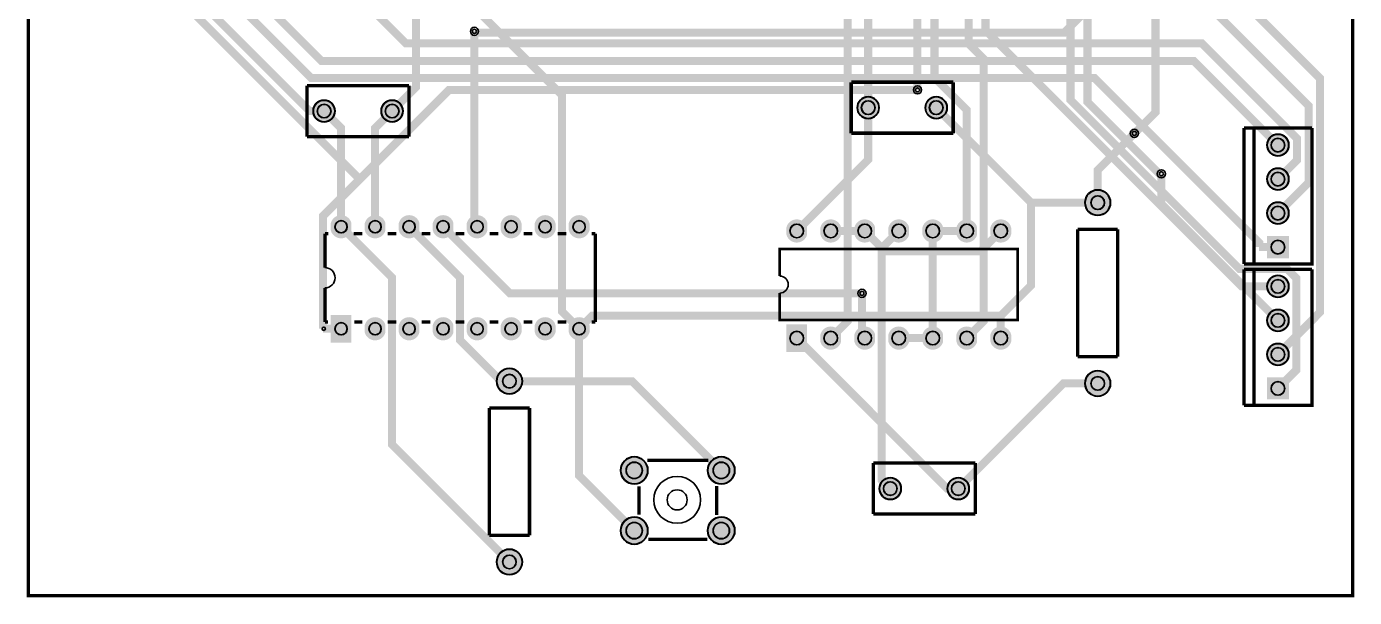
# Model space of a CAD drawing. Header units: millimetres. Extents: x 2 to 101, y -58 to 118.
# Drawn here: x 1.5 to 100.7, y -57.5 to -14.9 of the extents above; entities that cross this region are included whole.
import ezdxf

# ---------------------------------------------------------------- set-up
doc = ezdxf.new("R2010")
doc.units = ezdxf.units.MM
for name, color, linetype, true_color in [('BoardOutLine', 7, 'Continuous', 0xff00ff), ('BottomLayer', 7, 'Continuous', 0x0000ff), ('BottomSolderMaskLayer', 7, 'Continuous', 0xaa00ff), ('Hole', 7, 'Continuous', 0x222222), ('Multi-Layer', 7, 'Continuous', 0xc0c0c0), ('TopLayer', 7, 'Continuous', 0xff0000), ('TopSilkLayer', 7, 'Continuous', 0xffcc00), ('TopSolderMaskLayer', 7, 'Continuous', 0x800080)]:
    doc.layers.add(name, color=color, linetype=linetype, true_color=true_color)

msp = doc.modelspace()

# ---------------------------------------------------------------- hatches: boundary and pattern name
at = {"layer": 'BottomSolderMaskLayer'}
for points in [[(22.924, -21.209, 1), (24.574, -21.209, 1)], [(28.004, -21.209, 1), (29.654, -21.209, 1)], [(63.564, -20.955, 1), (65.214, -20.955, 1)], [(68.644, -20.955, 1), (70.294, -20.955, 1)], [(94.171, -23.749, 1), (95.821, -23.749, 1)], [(94.171, -26.289, 1), (95.821, -26.289, 1)], [(80.569, -28.048, 1), (82.499, -28.048, 1)], [(94.171, -28.829, 1), (95.821, -28.829, 1)], [(25.794, -30.103, -0.785398), (24.244, -30.103), (24.244, -29.587, -0.785398), (25.794, -29.587)], [(28.334, -30.103, -0.785398), (26.784, -30.103), (26.784, -29.587, -0.785398), (28.334, -29.587)], [(30.874, -30.103, -0.785398), (29.324, -30.103), (29.324, -29.587, -0.785398), (30.874, -29.587)], [(33.414, -30.103, -0.785398), (31.864, -30.103), (31.864, -29.587, -0.785398), (33.414, -29.587)], [(35.954, -30.103, -0.785398), (34.404, -30.103), (34.404, -29.587, -0.785398), (35.954, -29.587)], [(38.494, -30.103, -0.785398), (36.944, -30.103), (36.944, -29.587, -0.785398), (38.494, -29.587)], [(41.034, -30.103, -0.785398), (39.484, -30.103), (39.484, -29.587, -0.785398), (41.034, -29.587)], [(43.574, -30.103, -0.785398), (42.024, -30.103), (42.024, -29.587, -0.785398), (43.574, -29.587)], [(59.83, -30.421, -0.785398), (58.28, -30.421), (58.28, -29.905, -0.785398), (59.83, -29.905)], [(62.37, -30.421, -0.785398), (60.82, -30.421), (60.82, -29.905, -0.785398), (62.37, -29.905)], [(64.91, -30.421, -0.785398), (63.36, -30.421), (63.36, -29.905, -0.785398), (64.91, -29.905)], [(67.45, -30.421, -0.785398), (65.9, -30.421), (65.9, -29.905, -0.785398), (67.45, -29.905)], [(69.99, -30.421, -0.785398), (68.44, -30.421), (68.44, -29.905, -0.785398), (69.99, -29.905)], [(72.53, -30.421, -0.785398), (70.98, -30.421), (70.98, -29.905, -0.785398), (72.53, -29.905)], [(75.07, -30.421, -0.785398), (73.52, -30.421), (73.52, -29.905, -0.785398), (75.07, -29.905)], [(94.171, -32.194), (94.171, -30.544), (95.821, -30.544), (95.821, -32.194)], [(94.171, -34.3, 1), (95.821, -34.3, 1)], [(24.25, -38.499), (24.25, -36.431), (25.788, -36.431), (25.788, -38.499)], [(28.334, -37.723, -0.785398), (26.784, -37.723), (26.784, -37.207, -0.785398), (28.334, -37.207)], [(30.874, -37.723, -0.785398), (29.324, -37.723), (29.324, -37.207, -0.785398), (30.874, -37.207)], [(33.414, -37.723, -0.785398), (31.864, -37.723), (31.864, -37.207, -0.785398), (33.414, -37.207)], [(35.954, -37.723, -0.785398), (34.404, -37.723), (34.404, -37.207, -0.785398), (35.954, -37.207)], [(38.494, -37.723, -0.785398), (36.944, -37.723), (36.944, -37.207, -0.785398), (38.494, -37.207)], [(41.034, -37.723, -0.785398), (39.484, -37.723), (39.484, -37.207, -0.785398), (41.034, -37.207)], [(43.574, -37.723, -0.785398), (42.024, -37.723), (42.024, -37.207, -0.785398), (43.574, -37.207)], [(94.171, -36.84, 1), (95.821, -36.84, 1)], [(58.286, -39.197), (58.286, -37.129), (59.824, -37.129), (59.824, -39.197)], [(62.37, -38.421, -0.785398), (60.82, -38.421), (60.82, -37.905, -0.785398), (62.37, -37.905)], [(64.91, -38.421, -0.785398), (63.36, -38.421), (63.36, -37.905, -0.785398), (64.91, -37.905)], [(67.45, -38.421, -0.785398), (65.9, -38.421), (65.9, -37.905, -0.785398), (67.45, -37.905)], [(69.99, -38.421, -0.785398), (68.44, -38.421), (68.44, -37.905, -0.785398), (69.99, -37.905)], [(72.53, -38.421, -0.785398), (70.98, -38.421), (70.98, -37.905, -0.785398), (72.53, -37.905)], [(75.07, -38.421, -0.785398), (73.52, -38.421), (73.52, -37.905, -0.785398), (75.07, -37.905)], [(94.171, -39.38, 1), (95.821, -39.38, 1)], [(36.627, -41.383, 1), (38.557, -41.383, 1)], [(80.569, -41.548, 1), (82.499, -41.548, 1)], [(94.171, -42.745), (94.171, -41.095), (95.821, -41.095), (95.821, -42.745)], [(45.891, -48.042, 1), (47.942, -48.042, 1)], [(52.391, -48.042, 1), (54.442, -48.042, 1)], [(65.215, -49.403, 1), (66.865, -49.403, 1)], [(70.295, -49.403, 1), (71.945, -49.403, 1)], [(45.891, -52.541, 1), (47.942, -52.541, 1)], [(52.391, -52.541, 1), (54.442, -52.541, 1)], [(36.627, -54.883, 1), (38.557, -54.883, 1)]]:
    msp.add_hatch(color=256, dxfattribs=at).paths.add_polyline_path(points)
at = {"layer": 'Multi-Layer'}
for points in [[(22.949, -21.209, 1), (24.549, -21.209, 1)], [(28.029, -21.209, 1), (29.629, -21.209, 1)], [(63.589, -20.955, 1), (65.189, -20.955, 1)], [(68.669, -20.955, 1), (70.269, -20.955, 1)], [(94.196, -23.749, 1), (95.796, -23.749, 1)], [(94.196, -26.289, 1), (95.796, -26.289, 1)], [(80.594, -28.048, 1), (82.474, -28.048, 1)], [(94.196, -28.829, 1), (95.796, -28.829, 1)], [(25.769, -30.095, -0.785398), (24.269, -30.095), (24.269, -29.595, -0.785398), (25.769, -29.595)], [(28.309, -30.095, -0.785398), (26.809, -30.095), (26.809, -29.595, -0.785398), (28.309, -29.595)], [(30.849, -30.095, -0.785398), (29.349, -30.095), (29.349, -29.595, -0.785398), (30.849, -29.595)], [(33.389, -30.095, -0.785398), (31.889, -30.095), (31.889, -29.595, -0.785398), (33.389, -29.595)], [(35.929, -30.095, -0.785398), (34.429, -30.095), (34.429, -29.595, -0.785398), (35.929, -29.595)], [(38.469, -30.095, -0.785398), (36.969, -30.095), (36.969, -29.595, -0.785398), (38.469, -29.595)], [(41.009, -30.095, -0.785398), (39.509, -30.095), (39.509, -29.595, -0.785398), (41.009, -29.595)], [(43.549, -30.095, -0.785398), (42.049, -30.095), (42.049, -29.595, -0.785398), (43.549, -29.595)], [(59.805, -30.413, -0.785398), (58.305, -30.413), (58.305, -29.913, -0.785398), (59.805, -29.913)], [(62.345, -30.413, -0.785398), (60.845, -30.413), (60.845, -29.913, -0.785398), (62.345, -29.913)], [(64.885, -30.413, -0.785398), (63.385, -30.413), (63.385, -29.913, -0.785398), (64.885, -29.913)], [(67.425, -30.413, -0.785398), (65.925, -30.413), (65.925, -29.913, -0.785398), (67.425, -29.913)], [(69.965, -30.413, -0.785398), (68.465, -30.413), (68.465, -29.913, -0.785398), (69.965, -29.913)], [(72.505, -30.413, -0.785398), (71.005, -30.413), (71.005, -29.913, -0.785398), (72.505, -29.913)], [(75.045, -30.413, -0.785398), (73.545, -30.413), (73.545, -29.913, -0.785398), (75.045, -29.913)], [(94.196, -32.169), (94.196, -30.569), (95.796, -30.569), (95.796, -32.169)], [(94.196, -34.3, 1), (95.796, -34.3, 1)], [(24.269, -38.465), (24.269, -36.465), (25.769, -36.465), (25.769, -38.465)], [(28.309, -37.715, -0.785398), (26.809, -37.715), (26.809, -37.215, -0.785398), (28.309, -37.215)], [(30.849, -37.715, -0.785398), (29.349, -37.715), (29.349, -37.215, -0.785398), (30.849, -37.215)], [(33.389, -37.715, -0.785398), (31.889, -37.715), (31.889, -37.215, -0.785398), (33.389, -37.215)], [(35.929, -37.715, -0.785398), (34.429, -37.715), (34.429, -37.215, -0.785398), (35.929, -37.215)], [(38.469, -37.715, -0.785398), (36.969, -37.715), (36.969, -37.215, -0.785398), (38.469, -37.215)], [(41.009, -37.715, -0.785398), (39.509, -37.715), (39.509, -37.215, -0.785398), (41.009, -37.215)], [(43.549, -37.715, -0.785398), (42.049, -37.715), (42.049, -37.215, -0.785398), (43.549, -37.215)], [(94.196, -36.84, 1), (95.796, -36.84, 1)], [(58.305, -39.163), (58.305, -37.163), (59.805, -37.163), (59.805, -39.163)], [(62.345, -38.413, -0.785398), (60.845, -38.413), (60.845, -37.913, -0.785398), (62.345, -37.913)], [(64.885, -38.413, -0.785398), (63.385, -38.413), (63.385, -37.913, -0.785398), (64.885, -37.913)], [(67.425, -38.413, -0.785398), (65.925, -38.413), (65.925, -37.913, -0.785398), (67.425, -37.913)], [(69.965, -38.413, -0.785398), (68.465, -38.413), (68.465, -37.913, -0.785398), (69.965, -37.913)], [(72.505, -38.413, -0.785398), (71.005, -38.413), (71.005, -37.913, -0.785398), (72.505, -37.913)], [(75.045, -38.413, -0.785398), (73.545, -38.413), (73.545, -37.913, -0.785398), (75.045, -37.913)], [(94.196, -39.38, 1), (95.796, -39.38, 1)], [(36.652, -41.383, 1), (38.532, -41.383, 1)], [(80.594, -41.548, 1), (82.474, -41.548, 1)], [(94.196, -42.72), (94.196, -41.12), (95.796, -41.12), (95.796, -42.72)], [(45.916, -48.042, 1), (47.916, -48.042, 1)], [(52.416, -48.042, 1), (54.416, -48.042, 1)], [(65.24, -49.403, 1), (66.84, -49.403, 1)], [(70.32, -49.403, 1), (71.92, -49.403, 1)], [(45.916, -52.541, 1), (47.916, -52.541, 1)], [(52.416, -52.541, 1), (54.416, -52.541, 1)], [(36.652, -54.883, 1), (38.532, -54.883, 1)]]:
    msp.add_hatch(color=256, dxfattribs=at).paths.add_polyline_path(points)
at = {"layer": 'TopSolderMaskLayer'}
for points in [[(22.924, -21.209, 1), (24.574, -21.209, 1)], [(28.004, -21.209, 1), (29.654, -21.209, 1)], [(63.564, -20.955, 1), (65.214, -20.955, 1)], [(68.644, -20.955, 1), (70.294, -20.955, 1)], [(94.171, -23.749, 1), (95.821, -23.749, 1)], [(94.171, -26.289, 1), (95.821, -26.289, 1)], [(80.569, -28.048, 1), (82.499, -28.048, 1)], [(94.171, -28.829, 1), (95.821, -28.829, 1)], [(25.794, -30.103, -0.785398), (24.244, -30.103), (24.244, -29.587, -0.785398), (25.794, -29.587)], [(28.334, -30.103, -0.785398), (26.784, -30.103), (26.784, -29.587, -0.785398), (28.334, -29.587)], [(30.874, -30.103, -0.785398), (29.324, -30.103), (29.324, -29.587, -0.785398), (30.874, -29.587)], [(33.414, -30.103, -0.785398), (31.864, -30.103), (31.864, -29.587, -0.785398), (33.414, -29.587)], [(35.954, -30.103, -0.785398), (34.404, -30.103), (34.404, -29.587, -0.785398), (35.954, -29.587)], [(38.494, -30.103, -0.785398), (36.944, -30.103), (36.944, -29.587, -0.785398), (38.494, -29.587)], [(41.034, -30.103, -0.785398), (39.484, -30.103), (39.484, -29.587, -0.785398), (41.034, -29.587)], [(43.574, -30.103, -0.785398), (42.024, -30.103), (42.024, -29.587, -0.785398), (43.574, -29.587)], [(59.83, -30.421, -0.785398), (58.28, -30.421), (58.28, -29.905, -0.785398), (59.83, -29.905)], [(62.37, -30.421, -0.785398), (60.82, -30.421), (60.82, -29.905, -0.785398), (62.37, -29.905)], [(64.91, -30.421, -0.785398), (63.36, -30.421), (63.36, -29.905, -0.785398), (64.91, -29.905)], [(67.45, -30.421, -0.785398), (65.9, -30.421), (65.9, -29.905, -0.785398), (67.45, -29.905)], [(69.99, -30.421, -0.785398), (68.44, -30.421), (68.44, -29.905, -0.785398), (69.99, -29.905)], [(72.53, -30.421, -0.785398), (70.98, -30.421), (70.98, -29.905, -0.785398), (72.53, -29.905)], [(75.07, -30.421, -0.785398), (73.52, -30.421), (73.52, -29.905, -0.785398), (75.07, -29.905)], [(94.171, -32.194), (94.171, -30.544), (95.821, -30.544), (95.821, -32.194)], [(94.171, -34.3, 1), (95.821, -34.3, 1)], [(24.25, -38.499), (24.25, -36.431), (25.788, -36.431), (25.788, -38.499)], [(28.334, -37.723, -0.785398), (26.784, -37.723), (26.784, -37.207, -0.785398), (28.334, -37.207)], [(30.874, -37.723, -0.785398), (29.324, -37.723), (29.324, -37.207, -0.785398), (30.874, -37.207)], [(33.414, -37.723, -0.785398), (31.864, -37.723), (31.864, -37.207, -0.785398), (33.414, -37.207)], [(35.954, -37.723, -0.785398), (34.404, -37.723), (34.404, -37.207, -0.785398), (35.954, -37.207)], [(38.494, -37.723, -0.785398), (36.944, -37.723), (36.944, -37.207, -0.785398), (38.494, -37.207)], [(41.034, -37.723, -0.785398), (39.484, -37.723), (39.484, -37.207, -0.785398), (41.034, -37.207)], [(43.574, -37.723, -0.785398), (42.024, -37.723), (42.024, -37.207, -0.785398), (43.574, -37.207)], [(94.171, -36.84, 1), (95.821, -36.84, 1)], [(58.286, -39.197), (58.286, -37.129), (59.824, -37.129), (59.824, -39.197)], [(62.37, -38.421, -0.785398), (60.82, -38.421), (60.82, -37.905, -0.785398), (62.37, -37.905)], [(64.91, -38.421, -0.785398), (63.36, -38.421), (63.36, -37.905, -0.785398), (64.91, -37.905)], [(67.45, -38.421, -0.785398), (65.9, -38.421), (65.9, -37.905, -0.785398), (67.45, -37.905)], [(69.99, -38.421, -0.785398), (68.44, -38.421), (68.44, -37.905, -0.785398), (69.99, -37.905)], [(72.53, -38.421, -0.785398), (70.98, -38.421), (70.98, -37.905, -0.785398), (72.53, -37.905)], [(75.07, -38.421, -0.785398), (73.52, -38.421), (73.52, -37.905, -0.785398), (75.07, -37.905)], [(94.171, -39.38, 1), (95.821, -39.38, 1)], [(36.627, -41.383, 1), (38.557, -41.383, 1)], [(80.569, -41.548, 1), (82.499, -41.548, 1)], [(94.171, -42.745), (94.171, -41.095), (95.821, -41.095), (95.821, -42.745)], [(45.891, -48.042, 1), (47.942, -48.042, 1)], [(52.391, -48.042, 1), (54.442, -48.042, 1)], [(65.215, -49.403, 1), (66.865, -49.403, 1)], [(70.295, -49.403, 1), (71.945, -49.403, 1)], [(45.891, -52.541, 1), (47.942, -52.541, 1)], [(52.391, -52.541, 1), (54.442, -52.541, 1)], [(36.627, -54.883, 1), (38.557, -54.883, 1)]]:
    msp.add_hatch(color=256, dxfattribs=at).paths.add_polyline_path(points)

# ---------------------------------------------------------------- linework, layer by layer
at = {"layer": 'BoardOutLine', "const_width": 0.254}
msp.add_lwpolyline([(1.651, 56.896), (1.651, 117.475), (100.584, 117.475), (100.584, -57.404), (1.651, -57.404), (1.651, 56.873)], dxfattribs=at)
at = {"layer": 'BottomLayer', "const_width": 0.6}
for points in [[(23.749, -21.209), (22.656, -21.209), (14.079, -12.632), (14.079, -5.443), (12.827, -4.191)], [(93.594, -31.369), (93.594, -31.041), (81.3, -18.746), (22.78, -18.746), (16.637, -12.603), (16.637, -8.001), (20.447, -4.191)], [(94.996, -28.829), (97.296, -26.529), (97.296, -20.829), (82.719, -6.252), (71.938, -6.252), (71.479, -6.711), (30.587, -6.711), (28.067, -4.191)], [(94.996, -39.38), (98.134, -36.242), (98.134, -18.759), (83.312, -3.937)], [(94.996, -23.749), (88.719, -17.472), (23.568, -17.472), (17.907, -11.811)], [(25.527, -11.811), (29.866, -16.15), (89.306, -16.15), (96.417, -23.261), (96.417, -24.868), (94.996, -26.289)], [(82.042, -12.338), (79.033, -15.347), (35.071, -15.347), (34.979, -15.255)], [(26.407, -26.305), (13.515, -13.412), (12.827, -13.412)], [(26.407, -26.305), (33.085, -19.627), (68.072, -19.627)], [(64.389, -20.955), (64.389, -24.829), (59.055, -30.163)], [(76.562, -28.048), (69.469, -20.955)], [(84.27, -22.876), (81.534, -25.613), (81.534, -28.048)], [(94.996, -36.84), (86.292, -28.136), (86.292, -25.898)], [(23.667, -37.465), (23.667, -29.045), (26.407, -26.305)], [(76.562, -28.048), (76.562, -34.217), (74.295, -36.484)], [(81.534, -28.048), (76.562, -28.048)], [(37.592, -54.883), (28.829, -46.12), (28.829, -33.655), (25.019, -29.845)], [(30.099, -29.845), (33.909, -33.655), (33.909, -38.334), (36.958, -41.383), (37.592, -41.383)], [(63.922, -34.824), (37.618, -34.824), (32.639, -29.845)], [(64.135, -30.163), (61.595, -30.163)], [(74.295, -30.163), (72.769, -31.689), (65.661, -31.689), (64.135, -30.163)], [(71.755, -30.163), (69.215, -30.163)], [(94.996, -31.369), (93.594, -31.369)], [(74.295, -36.484), (43.78, -36.484), (42.799, -37.465)], [(74.295, -36.484), (74.295, -38.163)], [(25.019, -37.465), (23.667, -37.465)], [(71.12, -49.403), (70.295, -49.403), (59.055, -38.163)], [(69.215, -38.163), (66.675, -38.163)], [(37.592, -41.383), (46.758, -41.383), (53.416, -48.042)], [(81.534, -41.548), (78.975, -41.548), (71.12, -49.403)]]:
    msp.add_lwpolyline(points, dxfattribs=at)
at = {"layer": 'BottomSolderMaskLayer'}
for centre, radius in [((23.749, -21.209), 0.825), ((23.749, -21.209), 0.516), ((28.829, -21.209), 0.825), ((28.829, -21.209), 0.516), ((64.389, -20.955), 0.825), ((64.389, -20.955), 0.516), ((69.469, -20.955), 0.825), ((69.469, -20.955), 0.516), ((94.996, -23.749), 0.825), ((94.996, -23.749), 0.516), ((94.996, -26.289), 0.825), ((94.996, -26.289), 0.516), ((81.534, -28.048), 0.965), ((81.534, -28.048), 0.514), ((94.996, -28.829), 0.825), ((94.996, -28.829), 0.516), ((25.019, -29.845), 0.461), ((27.559, -29.845), 0.461), ((30.099, -29.845), 0.461), ((32.639, -29.845), 0.461), ((35.179, -29.845), 0.461), ((37.719, -29.845), 0.461), ((40.259, -29.845), 0.461), ((42.799, -29.845), 0.461), ((59.055, -30.163), 0.513), ((61.595, -30.163), 0.513), ((64.135, -30.163), 0.513), ((66.675, -30.163), 0.513), ((69.215, -30.163), 0.513), ((71.755, -30.163), 0.513), ((74.295, -30.163), 0.513), ((94.996, -31.369), 0.516), ((94.996, -34.3), 0.825), ((94.996, -34.3), 0.516), ((94.996, -36.84), 0.825), ((94.996, -36.84), 0.516), ((25.019, -37.465), 0.461), ((27.559, -37.465), 0.461), ((30.099, -37.465), 0.461), ((32.639, -37.465), 0.461), ((35.179, -37.465), 0.461), ((37.719, -37.465), 0.461), ((40.259, -37.465), 0.461), ((42.799, -37.465), 0.461), ((59.055, -38.163), 0.513), ((61.595, -38.163), 0.513), ((64.135, -38.163), 0.513), ((66.675, -38.163), 0.513), ((69.215, -38.163), 0.513), ((71.755, -38.163), 0.513), ((74.295, -38.163), 0.513), ((94.996, -39.38), 0.825), ((94.996, -39.38), 0.516), ((37.592, -41.383), 0.965), ((81.534, -41.548), 0.965), ((37.592, -41.383), 0.514), ((81.534, -41.548), 0.514), ((94.996, -41.92), 0.516), ((46.916, -48.042), 1.025), ((46.916, -48.042), 0.615), ((53.416, -48.042), 1.025), ((53.416, -48.042), 0.615), ((66.04, -49.403), 0.825), ((71.12, -49.403), 0.825), ((66.04, -49.403), 0.516), ((71.12, -49.403), 0.516), ((46.916, -52.541), 1.025), ((53.416, -52.541), 1.025), ((46.916, -52.541), 0.615), ((53.416, -52.541), 0.615), ((37.592, -54.883), 0.965), ((37.592, -54.883), 0.514)]:
    msp.add_circle(centre, radius, dxfattribs=at)
at = {"layer": 'Hole'}
for centre in [(34.979, -15.255), (68.072, -19.627), (84.27, -22.876), (86.292, -25.898), (63.922, -34.824)]:
    msp.add_circle(centre, 0.153, dxfattribs=at)
at = {"layer": 'Multi-Layer'}
for centre, radius in [((34.979, -15.255), 0.305), ((68.072, -19.627), 0.305), ((23.749, -21.209), 0.8), ((23.749, -21.209), 0.5), ((28.829, -21.209), 0.8), ((28.829, -21.209), 0.5), ((64.389, -20.955), 0.8), ((64.389, -20.955), 0.5), ((69.469, -20.955), 0.8), ((69.469, -20.955), 0.5), ((84.27, -22.876), 0.305), ((94.996, -23.749), 0.8), ((94.996, -23.749), 0.5), ((86.292, -25.898), 0.305), ((94.996, -26.289), 0.8), ((94.996, -26.289), 0.5), ((81.534, -28.048), 0.94), ((81.534, -28.048), 0.5), ((94.996, -28.829), 0.8), ((94.996, -28.829), 0.5), ((25.019, -29.845), 0.45), ((27.559, -29.845), 0.45), ((30.099, -29.845), 0.45), ((32.639, -29.845), 0.45), ((35.179, -29.845), 0.45), ((37.719, -29.845), 0.45), ((40.259, -29.845), 0.45), ((42.799, -29.845), 0.45), ((59.055, -30.163), 0.5), ((61.595, -30.163), 0.5), ((64.135, -30.163), 0.5), ((66.675, -30.163), 0.5), ((69.215, -30.163), 0.5), ((71.755, -30.163), 0.5), ((74.295, -30.163), 0.5), ((94.996, -31.369), 0.5), ((94.996, -34.3), 0.8), ((63.922, -34.824), 0.305), ((94.996, -34.3), 0.5), ((94.996, -36.84), 0.8), ((94.996, -36.84), 0.5), ((25.019, -37.465), 0.45), ((27.559, -37.465), 0.45), ((30.099, -37.465), 0.45), ((32.639, -37.465), 0.45), ((35.179, -37.465), 0.45), ((37.719, -37.465), 0.45), ((40.259, -37.465), 0.45), ((42.799, -37.465), 0.45), ((59.055, -38.163), 0.5), ((61.595, -38.163), 0.5), ((64.135, -38.163), 0.5), ((66.675, -38.163), 0.5), ((69.215, -38.163), 0.5), ((71.755, -38.163), 0.5), ((74.295, -38.163), 0.5), ((94.996, -39.38), 0.8), ((94.996, -39.38), 0.5), ((37.592, -41.383), 0.94), ((81.534, -41.548), 0.94), ((37.592, -41.383), 0.5), ((81.534, -41.548), 0.5), ((94.996, -41.92), 0.5), ((46.916, -48.042), 1), ((46.916, -48.042), 0.6), ((53.416, -48.042), 1), ((53.416, -48.042), 0.6), ((66.04, -49.403), 0.8), ((66.04, -49.403), 0.5), ((71.12, -49.403), 0.8), ((71.12, -49.403), 0.5), ((46.916, -52.541), 1), ((53.416, -52.541), 1), ((46.916, -52.541), 0.6), ((53.416, -52.541), 0.6), ((37.592, -54.883), 0.94), ((37.592, -54.883), 0.5)]:
    msp.add_circle(centre, radius, dxfattribs=at)
at = {"layer": 'TopLayer', "const_width": 0.6}
for points in [[(71.9, 9.58), (71.9, -16.188), (73.025, -17.313), (73.025, -36.893), (71.755, -38.163)], [(64.3, 8.566), (64.3, 2.364), (62.865, 0.929), (62.865, -36.893), (61.595, -38.163)], [(64.389, -20.955), (64.389, -7.62), (68.072, -3.937)], [(75.692, -3.937), (79.502, -7.747), (79.502, -20.385), (92.107, -32.99), (95.664, -32.99), (96.372, -33.698), (96.372, -40.544), (94.996, -41.92)], [(70.393, -5.698), (69.342, -6.749), (69.342, -18.701), (71.755, -21.114), (71.755, -30.163)], [(28.829, -21.209), (30.607, -19.431), (30.607, -11.811)], [(42.799, -37.465), (41.529, -36.195), (41.529, -20.02), (33.32, -11.811)], [(68.072, -11.557), (68.072, -19.627)], [(73.152, -11.557), (73.152, -15.17), (92.282, -34.3), (94.996, -34.3)], [(86.292, -25.898), (86.15, -25.898), (80.772, -20.52), (80.772, -11.557)], [(85.852, -11.557), (85.852, -21.295), (84.27, -22.876)], [(34.979, -15.255), (34.979, -29.645), (35.179, -29.845)], [(23.749, -21.209), (25.019, -22.479), (25.019, -29.845)], [(27.559, -29.845), (27.559, -22.479), (28.829, -21.209)], [(66.04, -49.403), (65.405, -48.768), (65.405, -31.433), (66.675, -30.163)], [(69.215, -30.163), (69.215, -38.163)], [(64.135, -38.163), (63.922, -37.95), (63.922, -34.824)], [(42.799, -37.465), (42.799, -48.424), (46.916, -52.541)]]:
    msp.add_lwpolyline(points, dxfattribs=at)
at = {"layer": 'TopSilkLayer'}
for points, const_width in [([(22.479, -19.304), (30.099, -19.304)], 0.254), ([(22.479, -23.114), (22.479, -19.304)], 0.254), ([(30.099, -19.304), (30.099, -23.114)], 0.254), ([(63.119, -19.05), (70.739, -19.05)], 0.254), ([(63.119, -22.86), (63.119, -19.05)], 0.254), ([(70.739, -19.05), (70.739, -22.86)], 0.254), ([(70.739, -22.86), (63.119, -22.86)], 0.254), ([(92.456, -32.639), (92.456, -22.479)], 0.254), ([(92.456, -22.479), (97.536, -22.479)], 0.254), ([(92.456, -32.639), (97.536, -32.639), (97.536, -22.479)], 0.254), ([(93.218, -32.639), (93.218, -22.479)], 0.254), ([(30.099, -23.114), (22.479, -23.114)], 0.254), ([(23.809, -30.355), (23.809, -32.893)], 0.254), ([(23.809, -30.355), (24.073, -30.355)], 0.254), ([(25.965, -30.355), (26.613, -30.355)], 0.254), ([(28.505, -30.355), (29.153, -30.355)], 0.254), ([(31.045, -30.355), (31.693, -30.355)], 0.254), ([(33.585, -30.355), (34.233, -30.355)], 0.254), ([(36.125, -30.355), (36.773, -30.355)], 0.254), ([(38.665, -30.355), (39.313, -30.355)], 0.254), ([(41.205, -30.355), (41.853, -30.355)], 0.254), ([(43.745, -30.355), (44.009, -30.355)], 0.254), ([(44.009, -36.955), (44.009, -30.355)], 0.254), ([(80.034, -39.548), (80.034, -30.048)], 0.254), ([(80.034, -30.048), (83.034, -30.048)], 0.254), ([(83.034, -30.048), (83.034, -39.548)], 0.254), ([(57.785, -34.798), (57.785, -36.813), (75.565, -36.813), (75.565, -31.513), (57.785, -31.513), (57.785, -33.528)], 0.2), ([(92.456, -43.19), (92.456, -33.03)], 0.254), ([(92.456, -33.03), (97.536, -33.03)], 0.254), ([(92.456, -43.19), (97.536, -43.19), (97.536, -33.03)], 0.254), ([(93.218, -43.19), (93.218, -33.03)], 0.254), ([(23.809, -36.955), (23.809, -34.417)], 0.254), ([(24.038, -36.955), (23.809, -36.955)], 0.254), ([(26.613, -36.955), (26, -36.955)], 0.254), ([(29.153, -36.955), (28.505, -36.955)], 0.254), ([(31.693, -36.955), (31.045, -36.955)], 0.254), ([(34.233, -36.955), (33.585, -36.955)], 0.254), ([(36.773, -36.955), (36.125, -36.955)], 0.254), ([(39.313, -36.955), (38.665, -36.955)], 0.254), ([(41.853, -36.955), (41.205, -36.955)], 0.254), ([(44.009, -36.955), (43.745, -36.955)], 0.254), ([(83.034, -39.548), (80.034, -39.548)], 0.254), ([(36.092, -52.883), (36.092, -43.383)], 0.254), ([(36.092, -43.383), (39.092, -43.383)], 0.254), ([(39.092, -43.383), (39.092, -52.883)], 0.254), ([(47.891, -47.29), (52.442, -47.29)], 0.254), ([(64.77, -47.498), (72.39, -47.498)], 0.254), ([(64.77, -51.308), (64.77, -47.498)], 0.254), ([(72.39, -47.498), (72.39, -51.308)], 0.254), ([(47.265, -51.361), (47.265, -49.222)], 0.254), ([(53.063, -49.221), (53.063, -51.362)], 0.254), ([(72.39, -51.308), (64.77, -51.308)], 0.254), ([(39.092, -52.883), (36.092, -52.883)], 0.254), ([(52.37, -53.189), (47.963, -53.189)], 0.254)]:
    msp.add_lwpolyline(points, dxfattribs=dict(at, const_width=const_width))
for radius in [1.75, 0.749]:
    msp.add_circle((50.121, -50.243), radius, dxfattribs=at)
for centre, radius, start, end in [((23.809, -33.655), 0.762, 270, 90), ((57.785, -34.163), 0.635, 270, 90), ((23.719, -37.464), 0.125, 180.58217, 179.41783)]:
    msp.add_arc(centre, radius, start, end, dxfattribs=at)
at = {"layer": 'TopSolderMaskLayer'}
for centre, radius in [((23.749, -21.209), 0.825), ((23.749, -21.209), 0.516), ((28.829, -21.209), 0.825), ((28.829, -21.209), 0.516), ((64.389, -20.955), 0.825), ((64.389, -20.955), 0.516), ((69.469, -20.955), 0.825), ((69.469, -20.955), 0.516), ((94.996, -23.749), 0.825), ((94.996, -23.749), 0.516), ((94.996, -26.289), 0.825), ((94.996, -26.289), 0.516), ((81.534, -28.048), 0.965), ((81.534, -28.048), 0.514), ((94.996, -28.829), 0.825), ((94.996, -28.829), 0.516), ((25.019, -29.845), 0.461), ((27.559, -29.845), 0.461), ((30.099, -29.845), 0.461), ((32.639, -29.845), 0.461), ((35.179, -29.845), 0.461), ((37.719, -29.845), 0.461), ((40.259, -29.845), 0.461), ((42.799, -29.845), 0.461), ((59.055, -30.163), 0.513), ((61.595, -30.163), 0.513), ((64.135, -30.163), 0.513), ((66.675, -30.163), 0.513), ((69.215, -30.163), 0.513), ((71.755, -30.163), 0.513), ((74.295, -30.163), 0.513), ((94.996, -31.369), 0.516), ((94.996, -34.3), 0.825), ((94.996, -34.3), 0.516), ((94.996, -36.84), 0.825), ((94.996, -36.84), 0.516), ((25.019, -37.465), 0.461), ((27.559, -37.465), 0.461), ((30.099, -37.465), 0.461), ((32.639, -37.465), 0.461), ((35.179, -37.465), 0.461), ((37.719, -37.465), 0.461), ((40.259, -37.465), 0.461), ((42.799, -37.465), 0.461), ((59.055, -38.163), 0.513), ((61.595, -38.163), 0.513), ((64.135, -38.163), 0.513), ((66.675, -38.163), 0.513), ((69.215, -38.163), 0.513), ((71.755, -38.163), 0.513), ((74.295, -38.163), 0.513), ((94.996, -39.38), 0.825), ((94.996, -39.38), 0.516), ((37.592, -41.383), 0.965), ((81.534, -41.548), 0.965), ((37.592, -41.383), 0.514), ((81.534, -41.548), 0.514), ((94.996, -41.92), 0.516), ((46.916, -48.042), 1.025), ((46.916, -48.042), 0.615), ((53.416, -48.042), 1.025), ((53.416, -48.042), 0.615), ((66.04, -49.403), 0.825), ((71.12, -49.403), 0.825), ((66.04, -49.403), 0.516), ((71.12, -49.403), 0.516), ((46.916, -52.541), 1.025), ((53.416, -52.541), 1.025), ((46.916, -52.541), 0.615), ((53.416, -52.541), 0.615), ((37.592, -54.883), 0.965), ((37.592, -54.883), 0.514)]:
    msp.add_circle(centre, radius, dxfattribs=at)

doc.saveas('drawing.dxf')
